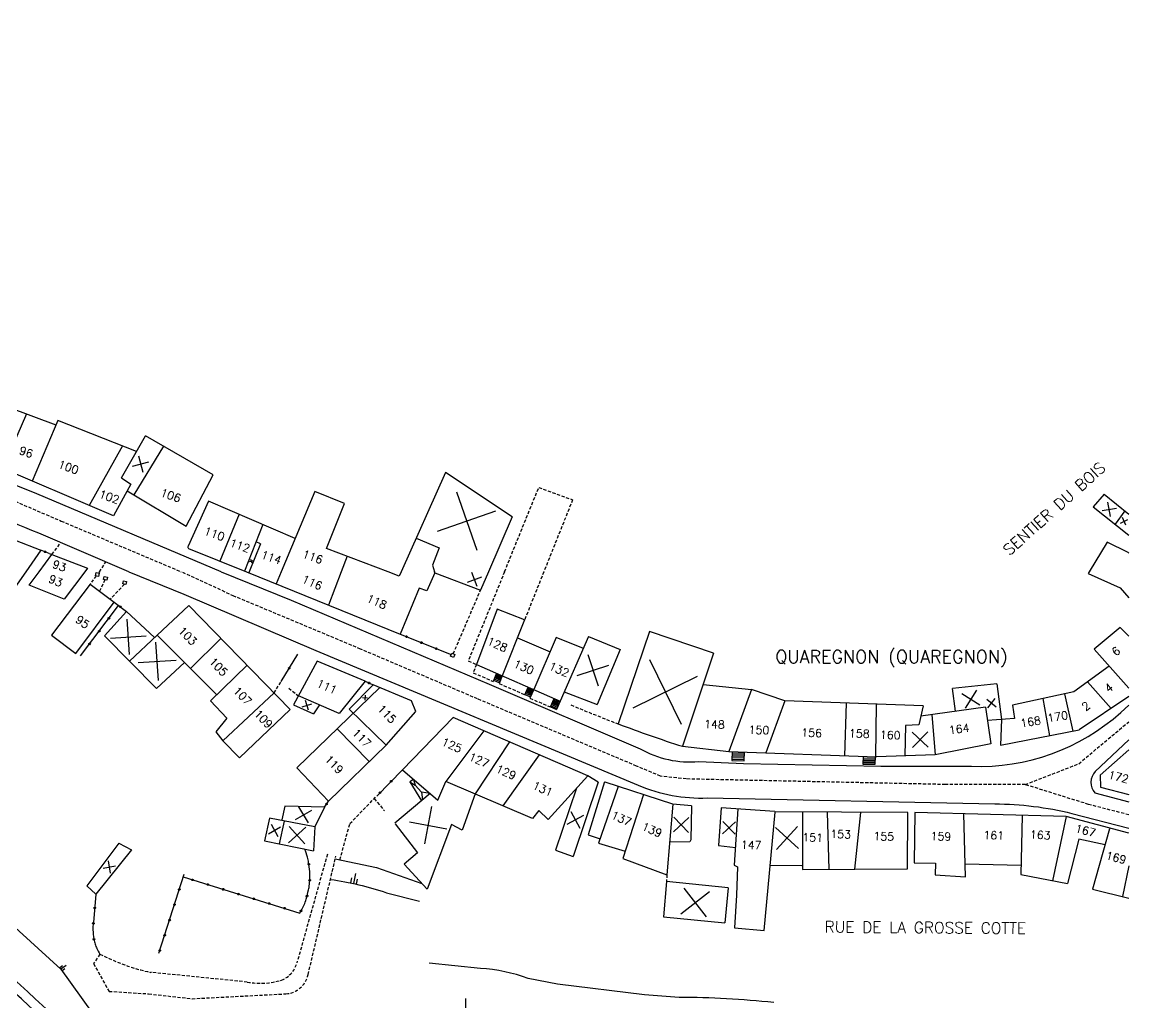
# Model space of a CAD drawing. Header units: millimetres. Extents: x 114000 to 115000, y 124000 to 125000.
# Drawn here: x 114827.7 to 115000, y 124682.9 to 124835.5 of the extents above; entities that cross this region are included whole.
import ezdxf
from ezdxf.enums import TextEntityAlignment as Align

# ---------------------------------------------------------------- set-up
doc = ezdxf.new("R2010")
doc.units = ezdxf.units.MM
doc.linetypes.add('DASHED', pattern=[0.75, 0.5, -0.25])
doc.layers.get('0').update_dxf_attribs({"linetype": 'CONTINUOUS'})
for name, color, linetype in [('W0001', 6, 'DASHED'), ('W0008', 7, 'CONTINUOUS'), ('W0100', 7, 'CONTINUOUS'), ('W0112', 1, 'DASHED'), ('W0211', 2, 'CONTINUOUS'), ('W0322', 7, 'CONTINUOUS'), ('W0334', 7, 'CONTINUOUS'), ('W0980', 7, 'CONTINUOUS'), ('W0989', 7, 'CONTINUOUS'), ('W0991', 7, 'CONTINUOUS')]:
    doc.layers.add(name, color=color, linetype=linetype)
doc.styles.get("Standard").update_dxf_attribs({"font": 'romans.shx', "width": 0.85})

# ---------------------------------------------------------------- blocks, each defined once
blk = doc.blocks.new('t211o')
at = {"color": 0, "linetype": 'Continuous'}
for p, q in [((-0.29, 0.5), (-0.29, 0)), ((0, 1), (0, 0)), ((0.29, 0.5), (0.29, 0))]:
    blk.add_line(p, q, dxfattribs=at)

msp = doc.modelspace()

# ---------------------------------------------------------------- linework, layer by layer
at = {"layer": 'W0001'}
msp.add_lwpolyline([(115000, 124403.83, 0.028332), (114983.58, 124456.05, 0.042534), (114946.27, 124534.04), (114931.34, 124558.23, 0.037174), (114882.18, 124620.71, 0.017937), (114838.05, 124665.6, 0.013832), (114808.53, 124692.54, 0.000548), (114781.18, 124717.28, -0.004818), (114747.24, 124748.51, -0.025477), (114711.68, 124785.44, -0.027641), (114690.2, 124813.11, -0.036849), (114667.01, 124852.58, -0.034361), (114651.58, 124890.24, -0.039829), (114639.21, 124940.62, -0.014932), (114634.13, 124982.69, -0.007243), (114633.19, 125000, -0.010296)], format="xyb", dxfattribs=at)
for points in [[(114732.43, 124823.47), (114732.43, 124823.47), (114732.43, 124823.47), (114743.05, 124813.43), (114755.12, 124804.55), (114780.86, 124787.34), (114800.59, 124775.05), (114808.33, 124770.15), (114814.93, 124766.19), (114824.55, 124761.85), (114833.79, 124757.89), (114852.47, 124750)], [(115000, 124712.17), (114993.74, 124713.79), (114983.87, 124716.88), (114971.44, 124716.89), (114931.1, 124717.75), (114927.1, 124718.19), (114923.36, 124719.76), (114898.62, 124730.21), (114880.4, 124737.97), (114860.66, 124746.22), (114852.47, 124750)], [(114983.87, 124716.88), (114992.19, 124720.12), (115000, 124726.67)]]:
    msp.add_lwpolyline(points, dxfattribs=at)
at = {"layer": 'W0008'}
for points in [[(115000, 124419.72, 0.013751), (114991.6, 124446.09, 0.050124), (114948.82, 124537.9), (114936.02, 124558.41, 0.002922), (114922.91, 124577.28, 0.012952), (114912.61, 124591.15, 0.01831), (114885.12, 124623.7, 0.01829), (114847.79, 124661.86), (114847.49, 124661.62, 0.017106), (114811.2, 124695.53, 0.000547), (114783.86, 124720.26, -0.004818), (114749.98, 124751.43, -0.025477), (114714.71, 124788.07, -0.027641), (114693.49, 124815.39, -0.036849), (114670.6, 124854.35, -0.034361), (114655.38, 124891.5, -0.039829), (114643.17, 124941.26)], [(114858.69, 124750), (114830, 124762.14, -0.042821), (114808.08, 124773.01), (114768.15, 124798.83), (114756.18, 124806.93, -0.074637), (114734.62, 124825.95, -0.023608), (114734.62, 124825.95, -0.023608)], [(114844.34, 124750), (114830.32, 124756, -0.056695), (114797.48, 124773.51), (114782.79, 124782.76), (114755.22, 124800.86), (114755.22, 124800.86, -0.048822), (114730.21, 124820.95), (114730.21, 124820.95)], [(114844.34, 124750), (114852.9, 124746.52), (114873.45, 124737.73), (114923.62, 124716.77, 0.109824), (114934.37, 124714.8), (114979.13, 124713.87, -0.059734), (114991.12, 124712.4), (115000, 124710.1)], [(114858.69, 124750), (114869.57, 124745.58), (114900.43, 124732.51), (114923.9, 124722.46, 0.153619), (114933.05, 124720.47), (114939.99, 124720.14), (114961.37, 124719.77), (114975.51, 124719.74, 0.195972), (114998.75, 124728.12), (115000, 124729.23)], [(115000, 124723.83), (114994.76, 124718.92, 0.385005), (114994.72, 124715.57), (115000, 124714.22)]]:
    msp.add_lwpolyline(points, format="xyb", dxfattribs=at)
at = {"layer": 'W0100'}
for points in [[(114825.58, 124775.61), (114832.97, 124772.86)], [(114828.38, 124774.57), (114824.69, 124766.08)], [(114833.26, 124773.54), (114829.26, 124764.12)], [(114845.53, 124768.71), (114833.26, 124773.54)], [(114843.16, 124764.62), (114846.94, 124771.13)], [(114857.46, 124765.08), (114846.94, 124771.13)], [(114843.32, 124769.58), (114838.16, 124760.31)], [(114849.71, 124769.53), (114845.12, 124761.96)], [(114841.96, 124758.68), (114822.76, 124766.91)], [(114843.16, 124764.62), (114844.65, 124763.62)], [(114853.26, 124757.11), (114857.46, 124765.08)], [(114893.63, 124765.43), (114886.73, 124750)], [(114904.01, 124758.57), (114893.63, 124765.43)], [(114844.65, 124763.62), (114841.96, 124758.68)], [(114844.08, 124762.58), (114853.26, 124757.11)], [(114873.28, 124762.5), (114868.06, 124750)], [(114877.92, 124760.61), (114873.28, 124762.5)], [(114996.15, 124762.09), (114994.46, 124760.08)], [(114996.15, 124762.09), (115000, 124758.95)], [(114856.72, 124761.01), (114853.55, 124753.97)], [(114870.23, 124755.2), (114856.72, 124761.01)], [(114875.09, 124753.64), (114877.92, 124760.61)], [(114994.46, 124760.08), (115000, 124755.67)], [(114999.36, 124759.47), (114997.85, 124757.38)], [(114818.61, 124758.01), (114830.63, 124753.35)], [(114861.51, 124758.95), (114858.5, 124751.67)], [(114904.01, 124758.57), (114900.32, 124750)], [(114865.18, 124757.37), (114862.35, 124750.11)], [(114864.8, 124754.37), (114863.07, 124750)], [(114864.8, 124754.37), (114864.12, 124754.66)], [(114889.07, 124755.23), (114892.62, 124753.71)], [(114996.6, 124754.58), (114993.8, 124750)], [(114999.9, 124753.02), (114996.6, 124754.58)], [(114830.65, 124753.34), (114828.3, 124750)], [(114830.38, 124750), (114832.36, 124752.68)], [(114832.36, 124752.68), (114837.89, 124750.54)], [(114853.63, 124753.64), (114862.62, 124750)], [(114884.67, 124750), (114875.09, 124753.64)], [(114892.62, 124753.71), (114891.59, 124751.01)], [(115000, 124752.91), (114999.9, 124753.02)], [(114878.3, 124752.42), (114877.38, 124750)], [(114891.59, 124751.01), (114891.91, 124750)], [(114828.3, 124750), (114824.86, 124745.11)], [(114828.83, 124747.9), (114830.38, 124750)], [(114837.49, 124750), (114834.26, 124745.71)], [(114837.89, 124750.54), (114837.49, 124750)], [(114862.62, 124750), (114886.54, 124740.3)], [(114863.07, 124750), (114863.01, 124749.84)], [(114868.06, 124750), (114867.26, 124748.12)], [(114877.38, 124750), (114875.4, 124744.82)], [(114886.43, 124749.33), (114884.67, 124750)], [(114886.73, 124750), (114886.43, 124749.33)], [(114891.96, 124749.83), (114890.73, 124747.01)], [(114891.96, 124749.83), (114891.91, 124750)], [(114891.96, 124749.83), (114899.07, 124747.11)], [(114900.32, 124750), (114899.07, 124747.11)], [(114993.8, 124750), (114993.65, 124749.74)], [(114993.65, 124749.74), (114998.63, 124747.49)], [(114834.26, 124745.71), (114828.83, 124747.9)], [(114838.28, 124748.07), (114832.28, 124740.14)], [(114838.28, 124748.07), (114842.06, 124745.25)], [(114889.5, 124747.46), (114886.54, 124740.3)], [(114890.73, 124747.01), (114889.5, 124747.46)], [(114998.63, 124747.49), (115000, 124745.94)], [(114836.08, 124737.28), (114842.06, 124745.25)], [(114843.97, 124743.82), (114840.52, 124740.04)], [(114848.3, 124739.75), (114843.97, 124743.82)], [(114853.64, 124744.77), (114848.71, 124740.14)], [(114869.44, 124728.56), (114853.64, 124744.77)], [(114901.68, 124744.19), (114898.43, 124735.58)], [(114905.94, 124742.53), (114901.68, 124744.19)], [(114905.94, 124742.53), (114902.46, 124733.82)], [(114925.37, 124740.69), (114920.49, 124726.33)], [(114935.34, 124737.34), (114925.37, 124740.69)], [(114998.63, 124741.32), (114994.6, 124737.94)], [(114998.63, 124741.32), (115000, 124740)], [(114832.28, 124740.14), (114836.08, 124737.28)], [(114840.52, 124740.04), (114848.65, 124731.82)], [(114848.71, 124740.14), (114844.45, 124736.07)], [(114848.71, 124740.14), (114858.02, 124730.85)], [(114858.67, 124739.62), (114853.9, 124734.96)], [(114904.81, 124739.7), (114909.91, 124737.56)], [(114910.87, 124739.76), (114907.35, 124731.68)], [(114915.09, 124738.08), (114910.87, 124739.76)], [(114915.9, 124739.92), (114911.48, 124729.87)], [(114915.9, 124739.92), (114920.82, 124737.92)], [(114920.82, 124737.92), (114917.25, 124729.32)], [(114935.34, 124737.34), (114930.51, 124722.84)], [(114994.6, 124737.94), (115000, 124731.87)], [(114852.97, 124735.88), (114848.65, 124731.82)], [(114862.74, 124735.44), (114857.02, 124729.89)], [(114873.64, 124736.1), (114869.97, 124729.3)], [(114881.1, 124732.95), (114873.64, 124736.1)], [(114898.43, 124735.58), (114911.48, 124729.87)], [(114996.95, 124735.29), (114991.45, 124731.33)], [(114901.54, 124734.22), (114901.02, 124732.94)], [(114901.26, 124733.52), (114902.18, 124733.12)], [(114901.32, 124733.67), (114902.24, 124733.27)], [(114901.38, 124733.82), (114902.3, 124733.42)], [(114901.44, 124733.97), (114902.36, 124733.57)], [(114901.5, 124734.11), (114902.42, 124733.72)], [(114902.46, 124733.82), (114901.98, 124732.62)], [(114883.4, 124731.98), (114870.46, 124719.49)], [(114881.1, 124732.95), (114877.07, 124727.94)], [(114878.62, 124728.63), (114882.38, 124732.41)], [(114888.32, 124729.9), (114882.38, 124732.41)], [(114901.1, 124733.12), (114902.02, 124732.72)], [(114901.18, 124733.34), (114902.1, 124732.94)], [(114905.97, 124730.85), (114906.5, 124732.05)], [(114906.42, 124731.88), (114907.28, 124731.51)], [(114933.71, 124732.44), (114941.24, 124731.67)], [(114979.46, 124732.55), (114972.55, 124731.83)], [(114972.99, 124728.29), (114972.55, 124731.83)], [(114979.46, 124732.55), (114980.15, 124727)], [(114993.57, 124732.86), (114997.25, 124728.73)], [(114866.93, 124731.14), (114858.98, 124723.68)], [(114877.07, 124727.94), (114870.72, 124730.69)], [(114905.99, 124730.9), (114906.85, 124730.53)], [(114906.09, 124731.11), (114906.94, 124730.74)], [(114906.16, 124731.29), (114907.02, 124730.92)], [(114906.23, 124731.44), (114907.09, 124731.07)], [(114906.29, 124731.58), (114907.15, 124731.22)], [(114906.36, 124731.73), (114907.21, 124731.37)], [(114907.35, 124731.68), (114906.76, 124730.32)], [(114909.96, 124728.96), (114910.54, 124730.29)], [(114910.46, 124730.11), (114911.4, 124729.7)], [(114912.1, 124731.3), (114917.25, 124729.32)], [(114941.24, 124731.67), (114937.74, 124722.04)], [(114946.43, 124729.91), (114941.24, 124731.67)], [(114991.45, 124731.33), (114981.87, 124729.26)], [(114986.63, 124730.29), (114987.62, 124724.49)], [(114989.97, 124731.01), (114991.28, 124725.19)], [(115000, 124730.59), (114992.27, 124725.38)], [(114857.02, 124729.89), (114859.56, 124727.24)], [(114869.44, 124728.56), (114861.56, 124721.06)], [(114869.97, 124729.3), (114873.05, 124727.91)], [(114873.98, 124729.28), (114873.05, 124727.91)], [(114878.62, 124728.63), (114884.4, 124723.03)], [(114889.02, 124728.27), (114888.32, 124729.9)], [(114909.96, 124728.96), (114910.9, 124728.55)], [(114910.03, 124729.13), (114910.98, 124728.72)], [(114910.12, 124729.34), (114911.07, 124728.93)], [(114910.2, 124729.52), (114911.15, 124729.11)], [(114910.27, 124729.67), (114911.21, 124729.26)], [(114910.33, 124729.81), (114911.27, 124729.41)], [(114910.4, 124729.96), (114911.34, 124729.56)], [(114911.48, 124729.87), (114910.9, 124728.55)], [(114946.43, 124729.91), (114943.5, 124721.83)], [(114967.99, 124729.13), (114946.43, 124729.91)], [(114955.99, 124729.56), (114955.73, 124721.37)], [(114960.68, 124729.39), (114960.56, 124721.19)], [(114967.99, 124729.13), (114967.29, 124726.16)], [(114977.68, 124728.94), (114967.61, 124727.55)], [(114977.68, 124728.94), (114978.49, 124723.23)], [(114981.87, 124729.26), (114982.19, 124727.15)], [(114859.56, 124727.24), (114857.89, 124725.09)], [(114884.4, 124723.03), (114889.02, 124728.27)], [(114886.9, 124719.2), (114894.8, 124727.31)], [(114915.77, 124718.26), (114894.8, 124727.31)], [(114969.32, 124727.78), (114969.83, 124721.51)], [(114982.19, 124727.15), (114977.98, 124726.84)], [(114980.15, 124727), (114980.02, 124723.02)], [(114857.89, 124725.09), (114858.98, 124723.68)], [(114876.77, 124725.58), (114881.75, 124720.46)], [(114899.6, 124725.24), (114893.69, 124717.37)], [(114965.23, 124726.08), (114965.14, 124721.35)], [(114967.29, 124726.16), (114965.23, 124726.08)], [(114980.02, 124723.02), (114992.27, 124725.38)], [(114861.56, 124721.06), (114858.98, 124723.68)], [(114903.57, 124723.52), (114898.23, 124715.42)], [(114978.49, 124723.23), (114969.83, 124721.51)], [(114884.4, 124723.03), (114875.4, 124714.32)], [(114908.22, 124721.52), (114902.57, 124713.56)], [(114930.51, 124722.84), (114937.74, 124722.04)], [(114937.74, 124722.04), (114960.69, 124721.18)], [(114938.24, 124722.02), (114938.17, 124720.63)], [(114938.22, 124721.55), (114940.16, 124721.52)], [(114938.23, 124721.8), (114940.17, 124721.77)], [(114940.13, 124720.59), (114940.18, 124721.95)], [(114969.83, 124721.51), (114960.69, 124721.18)], [(115000, 124722.29), (114995.54, 124718.35)], [(114938.17, 124720.63), (114940.13, 124720.59)], [(114938.18, 124720.83), (114940.13, 124720.8)], [(114938.19, 124721.09), (114940.14, 124721.06)], [(114938.21, 124721.35), (114940.15, 124721.31)], [(114958.62, 124721.26), (114958.57, 124720.07)], [(114958.57, 124720.07), (114960.52, 124720.04)], [(114958.58, 124720.33), (114960.53, 124720.29)], [(114958.59, 124720.58), (114960.54, 124720.55)], [(114958.6, 124720.79), (114960.55, 124720.75)], [(114958.61, 124721.04), (114960.56, 124721.01)], [(114960.52, 124720.04), (114960.56, 124721.19)], [(114870.46, 124719.49), (114875.4, 124714.32)], [(114886.9, 124719.2), (114892.41, 124714.47)], [(114915.77, 124718.26), (114909.6, 124711.44)], [(114917.36, 124717.27), (114915.77, 124718.26)], [(114995.54, 124718.35), (114995.61, 124716.46)], [(114888.66, 124717.69), (114888.09, 124717.3)], [(114888.09, 124717.3), (114888.92, 124716.78), (114889.86, 124715.68)], [(114888.09, 124717.3), (114889.89, 124714.37)], [(114888.66, 124717.69), (114888.92, 124716.78)], [(114892.41, 124714.47), (114893.69, 124717.37)], [(114907.17, 124711.58), (114893.69, 124717.37)], [(114914.02, 124716.32), (114910.73, 124706.66)], [(114917.36, 124717.27), (114913.47, 124705.67)], [(114918.38, 124717.29), (114915.85, 124709.08)], [(114920.5, 124716.6), (114917.45, 124707.74)], [(114929.02, 124713.85), (114918.47, 124717.26)], [(114995.61, 124716.46), (115000, 124715.32)], [(114891.22, 124715.49), (114885.73, 124710.89)], [(114891.22, 124715.49), (114889.86, 124715.68), (114890.04, 124714.5)], [(114898.23, 124715.42), (114896.2, 124709.81)], [(114924.45, 124715.33), (114921.24, 124705.38)], [(114868.63, 124713.51), (114868.16, 124711.37)], [(114874.8, 124713.38), (114868.63, 124713.51)], [(114874.8, 124713.38), (114873.27, 124710.31)], [(114908.16, 124712.82), (114907.17, 124711.58)], [(114909.6, 124711.44), (114908.16, 124712.82)], [(114929.02, 124713.85), (114928.1, 124702.85)], [(114931.92, 124713.57), (114929.02, 124713.85)], [(114931.92, 124713.57), (114931.8, 124708.29)], [(114936.55, 124713.26), (114936.12, 124707.41)], [(114944.89, 124712.69), (114936.55, 124713.26)], [(114939.14, 124713.08), (114938.57, 124704.36)], [(114866.22, 124711.65), (114865.44, 124708.14)], [(114873.27, 124710.31), (114866.22, 124711.65)], [(114868.5, 124711.16), (114867.71, 124707.68)], [(114943.25, 124694.15), (114944.94, 124712.6)], [(114965.6, 124712.51), (114944.93, 124712.62)], [(114949.2, 124712.59), (114949.18, 124703.65)], [(114953.03, 124712.57), (114953.29, 124703.68)], [(114958.23, 124712.55), (114957.29, 124703.7)], [(114965.53, 124703.75), (114965.6, 124712.51)], [(114966.66, 124712.52), (114966.58, 124704.68)], [(114990.23, 124711.91), (114966.66, 124712.52)], [(114974.59, 124702.5), (114974.33, 124712.32)], [(114983.39, 124712.09), (114983.19, 124702.89)], [(114990.23, 124711.91), (114988.12, 124701.91)], [(115000, 124709.32), (114990.23, 124711.91)], [(114873.27, 124710.31), (114873.08, 124706.59)], [(114885.8, 124710.79), (114889.24, 124706.26)], [(114894.54, 124710.68), (114890.76, 124700.62)], [(114896.2, 124709.81), (114894.54, 124710.68)], [(114997.01, 124710.01), (114994.33, 124700.6)], [(114842.75, 124707.75), (114837.77, 124701.14)], [(114842.75, 124707.75), (114844.74, 124706.73)], [(114865.44, 124708.14), (114873.08, 124706.59)], [(114915.85, 124709.08), (114917.69, 124708.44)], [(114917.45, 124707.74), (114921.6, 124706.5)], [(114931.63, 124707.97), (114928.52, 124707.92)], [(114931.8, 124708.29), (114931.63, 124707.97)], [(114992.19, 124708.37), (114990.43, 124701.46)], [(114996.29, 124707.5), (114992.19, 124708.37)], [(114844.74, 124706.73), (114839.21, 124699.83)], [(114889.24, 124706.26), (114887.19, 124704.47)], [(114910.73, 124706.66), (114913.47, 124705.67)], [(114936.12, 124707.41), (114938.75, 124707.07)], [(114887.19, 124704.47), (114890.76, 124700.62)], [(114921.24, 124705.38), (114928.1, 124702.85)], [(114938.57, 124704.36), (114939.08, 124704.08)], [(114944.18, 124704.33), (114949.09, 124704.28)], [(114966.58, 124704.68), (114969.88, 124704.63)], [(114969.88, 124704.63), (114969.84, 124702.81)], [(114974.54, 124704.53), (114983.22, 124704.34)], [(115000, 124704.23), (114999, 124699.44)], [(114939.08, 124704.08), (114938.93, 124699.68)], [(114949.18, 124703.65), (114965.53, 124703.75)], [(114969.84, 124702.81), (114974.59, 124702.5)], [(114983.19, 124702.89), (114990.43, 124701.46)], [(114837.77, 124701.14), (114839.21, 124699.83)], [(114928.01, 124701.81), (114927.55, 124696.32)], [(114937.62, 124700.79), (114928.01, 124701.81)], [(114937.62, 124700.79), (114937.08, 124695.37)], [(114938.93, 124699.68), (114938.59, 124694.57)], [(114994.33, 124700.6), (115000, 124699.19)], [(114927.55, 124696.32), (114937.08, 124695.37)], [(114938.59, 124694.57), (114943.25, 124694.15)]]:
    msp.add_lwpolyline(points, dxfattribs=at)
for centre, radius, start, end in [((114853.75, 124753.84), 0.234, 148.1071, 239.5041), ((114991.23, 124913.05), 199.67, 249.2509, 252.2966)]:
    msp.add_arc(centre, radius, start, end, dxfattribs=at)
at = {"layer": 'W0112'}
for p, q in [((114839.11, 124749.38), (114839.22, 124749.87)), ((114839.6, 124749.27), (114839.11, 124749.38)), ((114839.22, 124749.87), (114839.71, 124749.76)), ((114839.71, 124749.76), (114839.6, 124749.27)), ((114840.4, 124748.79), (114840.5, 124749.28)), ((114840.5, 124749.28), (114840.99, 124749.18)), ((114840.99, 124749.18), (114840.89, 124748.69)), ((114840.89, 124748.69), (114840.4, 124748.79)), ((114843.38, 124748.11), (114843.48, 124748.6)), ((114843.87, 124748.01), (114843.38, 124748.11)), ((114843.48, 124748.6), (114843.97, 124748.5)), ((114843.97, 124748.5), (114843.87, 124748.01)), ((114894.41, 124736.87), (114894.6, 124737.33)), ((114894.6, 124737.33), (114895.06, 124737.14)), ((114895.06, 124737.14), (114894.87, 124736.68)), ((114894.87, 124736.68), (114894.41, 124736.87))]:
    msp.add_line(p, q, dxfattribs=at)
for points in [[(114902.81, 124750), (114908.13, 124763.1), (114913.41, 124761.2), (114908.93, 124750)], [(114832.36, 124752.68), (114833.73, 124754.54)], [(114831.91, 124752.85), (114832.36, 124752.68)], [(114839.74, 124750), (114840.74, 124751.54)], [(114839.25, 124749.35), (114838.28, 124748.07)], [(114839.74, 124750), (114839.58, 124749.79)], [(114902.81, 124750), (114897.17, 124736.13), (114898.43, 124735.58), (114897.94, 124734.28), (114901.02, 124732.94)], [(114908.93, 124750), (114905.94, 124742.53)], [(114840.59, 124748.75), (114839.75, 124746.97)], [(114843.63, 124748.06), (114841.44, 124745.71)], [(114894.83, 124737.24), (114899.07, 124747.11)], [(114866.93, 124731.14), (114868.03, 124732.92)], [(114869.23, 124731.89), (114870.72, 124730.69)], [(114901.98, 124732.62), (114905.97, 124730.85)], [(114906.76, 124730.32), (114909.96, 124728.96)], [(114877.18, 124705.18), (114878.73, 124710.8), (114882.96, 124715.15)], [(114882.52, 124714.69), (114884.1, 124712.83)], [(114928.1, 124702.85), (114928.01, 124701.81)]]:
    msp.add_lwpolyline(points, dxfattribs=at)
for points in [[(114913.15, 124729.28, 0.009899), (114920.49, 124726.33, 0.009899)], [(114875.23, 124706.03), (114870.57, 124689.41, -0.248367), (114868.09, 124686.44, -0.121065), (114862.76, 124686.15), (114847.72, 124687.66, -0.066742), (114839.83, 124690.5), (114838.82, 124689.03), (114841.25, 124684.7), (114847.41, 124684.32), (114854.16, 124683.55), (114868.77, 124684.31, 0.335458), (114872.24, 124687.3), (114876.55, 124705.73)]]:
    msp.add_lwpolyline(points, format="xyb", dxfattribs=at)
at = {"layer": 'W0211'}
for p, q in [((114879.61, 124703.04), (114879.28, 124701.48)), ((114878.99, 124702.36), (114878.83, 124701.58)), ((114879.89, 124702.17), (114879.73, 124701.39)), ((114896.75, 124683.61), (114896.71, 124682.12))]:
    msp.add_line(p, q, dxfattribs=at)
for points in [[(114683.85, 124847.65), (114701.87, 124818.34), (114720.85, 124795.76), (114756.55, 124758.23), (114790.31, 124726.85), (114817.18, 124703.18), (114833.74, 124688.15), (114838.64, 124681.35), (114861.38, 124680.03)], [(114876.46, 124705.33), (114882.89, 124703.99), (114889.93, 124701.51)]]:
    msp.add_lwpolyline(points, dxfattribs=at)
for points in [[(114875.71, 124702.12, -0.047513), (114884.44, 124700.05), (114889.57, 124698.76)], [(114944.71, 124682.95, 0.0269), (114930.01, 124683.76), (114924.6, 124684.14), (114911.07, 124685.8), (114906.49, 124686.72, 0.073038), (114899.06, 124688.26), (114891.06, 124689.07)]]:
    msp.add_lwpolyline(points, format="xyb", dxfattribs=at)
at = {"layer": 'W0322'}
for points in [[(114831.91, 124752.85), (114830.65, 124753.34)], [(114836.79, 124736.89), (114842.74, 124744.74)], [(114842.06, 124745.25), (114843.97, 124743.82)], [(114886.54, 124740.3), (114894.5, 124737.1)], [(114868.03, 124732.92), (114870.63, 124737.19)], [(114881.1, 124732.95), (114882.38, 124732.41)], [(114882.96, 124715.15), (114886.9, 124719.2)], [(114874.8, 124713.38), (114875.4, 124714.32)], [(114849, 124690.62), (114852.95, 124702.95)], [(114852.8, 124702.5), (114870.94, 124696.89)], [(114839.21, 124699.83), (114838.81, 124695.41)]]:
    msp.add_lwpolyline(points, dxfattribs=at)
for points in [[(114870.94, 124696.89, 0.026332), (114871.62, 124698.18, 0.041582), (114871.93, 124699.04, 0.005812), (114872.3, 124700.49, 0.021983), (114872.38, 124700.88, 0.02216), (114872.49, 124701.93, 0.02292), (114872.51, 124702.95, 0.020574), (114872.48, 124703.34, 0.005639), (114872.31, 124704.77, 0.039246), (114872.13, 124705.59, 0.024474), (114871.68, 124706.87)], [(114838.81, 124695.41, 0.021275), (114838.73, 124694.65, 0.036879), (114838.73, 124694.21, 0.005726), (114838.81, 124693.27, 0.020198), (114838.85, 124693.01, 0.018856), (114838.88, 124692.83, 0.004003), (114839.1, 124692.03, 0.043865), (114839.34, 124691.38, 0.030115), (114839.83, 124690.5)]]:
    msp.add_lwpolyline(points, format="xyb", dxfattribs=at)
for centre, major_axis, start_param, end_param in [((114831.3, 124753.09), (0.0884, 0.0884), 1.986269196120639, 8.269454503300224), ((114831.3, 124753.09), (-0.0532, 0.0532), 0.415473, 6.698658), ((114842.99, 124744.55), (-0.0884, 0.0884), 3.285070396744787, 9.568255703924374), ((114842.99, 124744.55), (0.0532, 0.0532), 4.855867, 11.139052), ((114841.23, 124742.75), (0.0884, 0.0884), 0.1362014414681855, 6.419386748647772), ((114841.23, 124742.75), (0.0532, 0.0532), 0.1362014413726235, 6.41938674855221), ((114839.72, 124740.75), (0.0884, 0.0884), 0.1362014414681855, 6.419386748647772), ((114839.72, 124740.75), (0.0532, 0.0532), 0.1362014413726235, 6.41938674855221), ((114838.21, 124738.76), (0.0884, 0.0884), 0.1362014414681855, 6.419386748647772), ((114838.21, 124738.76), (0.0532, 0.0532), 0.1362014413726235, 6.41938674855221), ((114887.54, 124739.9), (0.0884, 0.0884), 5.115412, 11.398597), ((114887.54, 124739.9), (-0.0532, 0.0532), 3.544615241814155, 9.827800548993741), ((114889.86, 124738.97), (0.0884, 0.0884), 5.115412, 11.398597), ((114889.86, 124738.97), (-0.0532, 0.0532), 3.544615241814155, 9.827800548993741), ((114892.18, 124738.03), (0.0884, 0.0884), 5.115412, 11.398597), ((114892.18, 124738.03), (-0.0532, 0.0532), 3.544615241814155, 9.827800548993741), ((114869.29, 124735), (0.0884, 0.0884), 0.237947, 6.521132), ((114869.29, 124735), (0.0532, 0.0532), 0.237947, 6.521132), ((114881.72, 124732.69), (0.0884, 0.0884), 5.098153388132298, 11.38133869531188), ((114881.72, 124732.69), (-0.0532, 0.0532), 3.527357, 9.810542), ((114885.16, 124717.4), (-0.0884, 0.0884), -1.557201, 4.725984), ((114885.16, 124717.4), (0.0532, 0.0532), 0.01359522853626827, 6.296780535715855), ((114883.41, 124715.61), (-0.0884, 0.0884), -1.557201, 4.725984), ((114883.41, 124715.61), (0.0532, 0.0532), 0.01359522853626827, 6.296780535715855), ((114875.09, 124713.84), (-0.0884, 0.0884), -1.35761, 4.925575), ((114875.09, 124713.84), (0.0532, 0.0532), 0.2131864205114039, 6.49637172769099), ((114872.35, 124704.47), (0.0884, 0.0884), 0.913587, 7.196772), ((114872.35, 124704.47), (-0.0532, 0.0532), -0.6572097840989866, 5.6259755230806), ((114854.22, 124702.06), (-0.0884, 0.0884), 3.627506, 9.910691), ((114854.22, 124702.06), (-0.0532, 0.0532), 3.627506, 9.910691), ((114856.61, 124701.32), (-0.0884, 0.0884), 3.627506, 9.910691), ((114856.61, 124701.32), (-0.0532, 0.0532), 3.627506, 9.910691), ((114872.49, 124701.98), (-0.0884, 0.0884), -0.844077, 5.439108), ((114872.49, 124701.98), (0.0532, 0.0532), 0.7267193326490605, 7.009904639828647), ((114852.19, 124700.57), (-0.0884, 0.0884), -1.094855, 5.18833), ((114852.19, 124700.57), (-0.0532, 0.0532), -1.094855, 5.18833), ((114859, 124700.58), (-0.0884, 0.0884), 3.627506, 9.910691), ((114859, 124700.58), (-0.0532, 0.0532), 3.627506, 9.910691), ((114861.39, 124699.84), (-0.0884, 0.0884), 3.627506, 9.910691), ((114861.39, 124699.84), (-0.0532, 0.0532), 3.627506, 9.910691), ((114863.78, 124699.11), (-0.0884, 0.0884), 3.627506, 9.910691), ((114863.78, 124699.11), (-0.0532, 0.0532), 3.627506, 9.910691), ((114872.06, 124699.53), (-0.0884, 0.0884), -1.041036740160633, 5.242148567018953), ((114872.06, 124699.53), (-0.0532, 0.0532), -1.041036740144808, 5.242148567034778), ((114839.02, 124697.67), (0.0884, 0.0884), 3.837605, 10.12079), ((114839.02, 124697.67), (0.0532, 0.0532), 3.837605, 10.12079), ((114851.43, 124698.19), (-0.0884, 0.0884), -1.094855, 5.18833), ((114851.43, 124698.19), (-0.0532, 0.0532), -1.094855, 5.18833), ((114866.17, 124698.37), (-0.0884, 0.0884), 3.627506, 9.910691), ((114866.17, 124698.37), (-0.0532, 0.0532), 3.627506, 9.910691), ((114868.55, 124697.63), (-0.0884, 0.0884), 3.627506, 9.910691), ((114868.55, 124697.63), (-0.0532, 0.0532), 3.627506, 9.910691), ((114871.13, 124697.22), (-0.0884, 0.0884), -1.293417, 4.989768), ((114871.13, 124697.22), (0.0532, 0.0532), 0.277379, 6.560564), ((114850.67, 124695.81), (-0.0884, 0.0884), -1.094855, 5.18833), ((114850.67, 124695.81), (-0.0532, 0.0532), -1.094855, 5.18833), ((114838.79, 124695.28), (-0.0884, 0.0884), 2.213924346184686, 8.497109653364273), ((114838.79, 124695.28), (0.0532, 0.0532), 3.784721, 10.067906), ((114838.89, 124692.8), (0.0884, 0.0884), 4.182492, 10.465677), ((114838.89, 124692.8), (-0.0532, 0.0532), 2.611695315468275, 8.894880622647861), ((114849.9, 124693.43), (-0.0884, 0.0884), -1.094855, 5.18833), ((114849.9, 124693.43), (-0.0532, 0.0532), -1.094855, 5.18833), ((114849.14, 124691.05), (-0.0884, 0.0884), -1.094855, 5.18833), ((114849.14, 124691.05), (-0.0532, 0.0532), -1.094855, 5.18833)]:
    msp.add_ellipse(centre, major_axis=major_axis, ratio=1, start_param=start_param, end_param=end_param, dxfattribs=at)
at = {"layer": 'W0334'}
for points in [[(115000, 124429.56, 0.00908), (114994.26, 124447.02, 0.050124), (114951.25, 124539.34), (114938.59, 124560.17, 0.002922), (114925.46, 124579.08, 0.012952), (114915.07, 124593.07, 0.01831), (114887.43, 124625.8, 0.01829), (114849.94, 124664.12, 0.017106), (114813.55, 124698.13, 0.000547), (114786.21, 124722.86, -0.004818), (114752.38, 124753.98, -0.025477), (114717.35, 124790.37, -0.027641), (114696.37, 124817.38, -0.036849), (114673.74, 124855.89, -0.034361), (114658.7, 124892.6, -0.045638), (114645.52, 124949.13)], [(115000, 124424.39, 0.011525), (114992.84, 124446.52, 0.050124), (114949.96, 124538.58), (114937.35, 124559.32, 0.002922), (114924.23, 124578.22, 0.012952), (114913.89, 124592.15, 0.01831), (114886.32, 124624.79, 0.01829), (114848.9, 124663.04, 0.017106), (114812.54, 124697.02, 0.000547), (114785.2, 124721.74, -0.004818), (114751.35, 124752.89, -0.025477), (114716.22, 124789.38, -0.027641), (114695.14, 124816.53, -0.036849), (114672.4, 124855.23, -0.034361), (114657.28, 124892.13, -0.044248), (114644.29, 124947.17)]]:
    msp.add_lwpolyline(points, format="xyb", dxfattribs=at)
at = {"layer": 'W0991'}
for p, q in [((114845.81, 124768.03), (114846.48, 124765.48)), ((114844.87, 124766.42), (114847.42, 124767.09)), ((114895.32, 124762.46), (114898.5, 124753.35)), ((114892.36, 124756.31), (114901.47, 124759.49)), ((114995.82, 124759.54), (114998.05, 124759.9)), ((114997.12, 124758.61), (114996.75, 124760.84)), ((114998.7, 124757.56), (114999.85, 124758.12)), ((114999.55, 124757.26), (114998.99, 124758.42)), ((114863.09, 124751.57), (114863.66, 124751.76)), ((114863.28, 124751.95), (114863.47, 124751.38)), ((114897.04, 124748.38), (114899.26, 124749.2)), ((114898.56, 124747.68), (114897.74, 124749.9)), ((114844.43, 124737.1), (114844.08, 124742.64)), ((114841.48, 124739.69), (114847.03, 124740.05)), ((114848.94, 124733.08), (114848.55, 124739.02)), ((114915.79, 124737.12), (114917.38, 124732.24)), ((114845.78, 124735.86), (114851.71, 124736.25)), ((114914.14, 124733.88), (114919.03, 124735.48)), ((114925.36, 124736.32), (114930.3, 124726.28)), ((114922.81, 124728.83), (114932.85, 124733.77)), ((114880.71, 124730.43), (114881.47, 124730.38)), ((114881.12, 124730.79), (114881.07, 124730.02)), ((114974.01, 124731.05), (114976.8, 124729.29)), ((114976.28, 124731.56), (114974.52, 124728.77)), ((114977.89, 124730.16), (114979.36, 124728.98)), ((114978.03, 124728.84), (114979.21, 124730.3)), ((114871.29, 124728.99), (114872.82, 124729.46)), ((114872.29, 124728.46), (114871.82, 124729.99)), ((114966.29, 124725.06), (114968.75, 124722.68)), ((114966.33, 124722.64), (114968.71, 124725.1)), ((114870.28, 124711.42), (114872.79, 124712.92)), ((114872.29, 124710.92), (114870.79, 124713.42)), ((114891.45, 124713.45), (114890.37, 124707.65)), ((114888.01, 124711.09), (114893.81, 124710.01)), ((114912.54, 124710.7), (114915.13, 124712.11)), ((114913.13, 124712.7), (114914.54, 124710.11)), ((114929.11, 124709.51), (114931.51, 124711.75)), ((114929.19, 124711.83), (114931.43, 124709.43)), ((114936.76, 124709.19), (114938.74, 124711.09)), ((114936.8, 124711.13), (114938.7, 124709.14)), ((114866.04, 124709.24), (114867.93, 124710.3)), ((114866.46, 124710.72), (114867.52, 124708.82)), ((114869.17, 124707.81), (114871.86, 124710.24)), ((114871.73, 124707.68), (114869.3, 124710.37)), ((114944.98, 124710.2), (114948.58, 124706.93)), ((114945.15, 124706.76), (114948.41, 124710.36)), ((114840.31, 124703.89), (114842.24, 124704.22)), ((114841.11, 124705.02), (114841.44, 124703.09)), ((114934.24, 124696.29), (114930.77, 124700.76)), ((114930.28, 124696.79), (114934.74, 124700.26))]:
    msp.add_line(p, q, dxfattribs=at)

# ---------------------------------------------------------------- block references
at = {"layer": 'W0211', "rotation": 305.76632884809}
msp.add_blockref('t211o', (114833.76, 124688.13), dxfattribs=at)

# ---------------------------------------------------------------- texts
at = {"layer": 'W0980'}
msp.add_text('QUAREGNON (QUAREGNON)', height=2, dxfattribs=at).set_placement((114963.05, 124736.65), align=Align.MIDDLE)
at = {"layer": 'W0989'}
for s, rotation, p in [('SENTIER DU BOIS', 41.8058, (114988.38, 124759.83)), ('RUE DE LA GROSSE COTTE', 359.5758, (114968.31, 124694.63))]:
    msp.add_text(s, height=1.75, rotation=rotation, dxfattribs=at).set_placement(p, align=Align.MIDDLE)
at = {"layer": 'W0991'}
for s, rotation, p in [('96', 340.6819, (114828.34, 124768.62)), ('100', 340.6819, (114834.93, 124766.27)), ('106', 340.6819, (114850.84, 124761.88)), ('102', 340.6819, (114841.28, 124761.65)), ('110', 340.6819, (114857.65, 124755.9)), ('112', 340.6819, (114861.61, 124754.06)), ('114', 340.6819, (114866.49, 124752.22)), ('116', 340.6819, (114872.94, 124752.31)), ('93', 340.6819, (114833.52, 124750.91)), ('93', 336.3414, (114832.94, 124748.6)), ('116', 336.3774, (114872.86, 124748.32)), ('118', 336.3774, (114882.92, 124745.33)), ('95', 323.7598, (114837.12, 124742.17)), ('103', 314.2692, (114853.48, 124740.02)), ('128', 336.3774, (114901.69, 124738.67)), ('6', 37.6072, (114997.99, 124737.63)), ('105', 314.2692, (114858.28, 124735.21)), ('130', 336.3774, (114905.82, 124735.17)), ('132', 336.3774, (114911.31, 124734.78)), ('107', 314.2692, (114862.04, 124730.67)), ('111', 336.3774, (114875.16, 124732.12)), ('4', 37.6072, (114996.89, 124731.94)), ('115', 314.2692, (114884.5, 124727.87)), ('2', 37.6072, (114993.32, 124729.1)), ('109', 314.2692, (114865.28, 124727.09)), ('148', 358.0605, (114935.49, 124726.25)), ('168', 9.4006, (114984.7, 124726.64)), ('170', 9.4006, (114988.92, 124727.46)), ('117', 314.2692, (114880.57, 124724.12)), ('150', 358.0605, (114942.42, 124725.37)), ('156', 358.0605, (114950.62, 124724.93)), ('158', 358.0605, (114958.04, 124724.82)), ('160', 358.0605, (114962.86, 124724.59)), ('164', 7.8576, (114973.57, 124725.53)), ('125', 336.3774, (114894.61, 124723.01)), ('127', 336.3774, (114898.83, 124720.7)), ('119', 314.2692, (114876.29, 124720.01)), ('129', 336.3774, (114903.05, 124718.8)), ('172', 345.4736, (114998.38, 124718.07)), ('131', 336.3774, (114908.76, 124716.21)), ('137', 336.3774, (114921, 124711.59)), ('139', 336.3774, (114925.76, 124709.83)), ('153', 358.0605, (114955.14, 124709.16)), ('155', 358.0605, (114961.85, 124708.82)), ('159', 358.0605, (114970.75, 124708.82)), ('161', 358.0605, (114978.97, 124708.99)), ('163', 356.845, (114986.21, 124709.04)), ('167', 345.4736, (114993.24, 124709.72)), ('147', 358.0605, (114941.21, 124707.48)), ('151', 358.0605, (114950.78, 124708.65)), ('169', 345.4736, (114998.01, 124705.5))]:
    msp.add_text(s, height=1.25, rotation=rotation, dxfattribs=at).set_placement(p, align=Align.MIDDLE)

doc.saveas('drawing.dxf')
